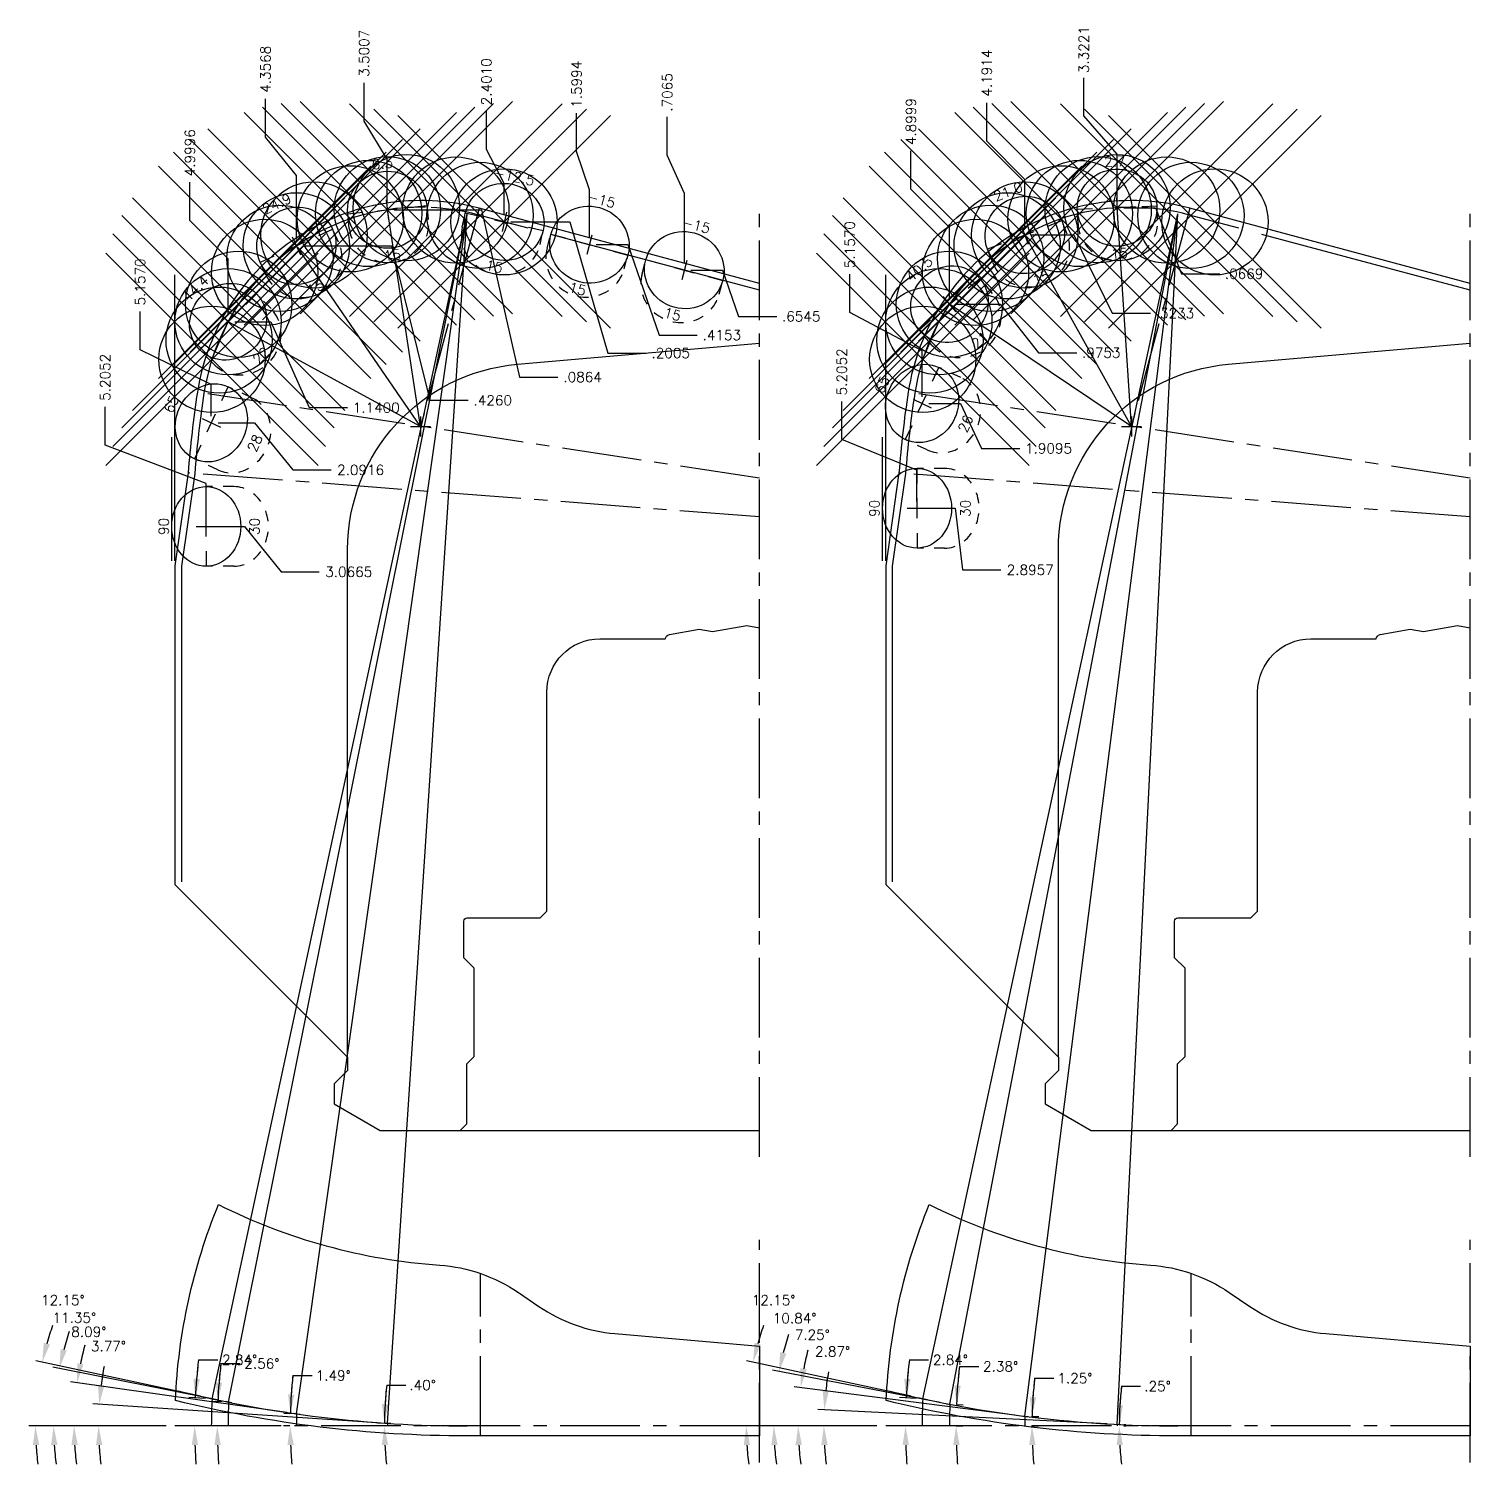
# Model space of a CAD drawing. Extents: x 0 to 80.8, y 22 to 44.
# Drawn here: x 67.26 to 80.82, y 29.25 to 42.76 of the extents above; entities that cross this region are included whole.
import ezdxf
from ezdxf.enums import TextEntityAlignment as Align

# ---------------------------------------------------------------- set-up
doc = ezdxf.new("R2010")
doc.units = 0
doc.header["$MEASUREMENT"] = 0
doc.header["$PDMODE"] = 35
doc.linetypes.add('CENTER2', pattern=[1.125, 0.75, -0.125, 0.125, -0.125])
doc.linetypes.add('HIDDEN2', pattern=[0.1875, 0.125, -0.0625])
doc.layers.get('0').update_dxf_attribs({"linetype": 'CONTINUOUS'})
doc.layers.add('Blade4', color=7, linetype='CONTINUOUS', true_color=0x00cccc)
for name, color, linetype in [('Blade5', 112, 'CONTINUOUS'), ('CDG-38049R1', 7, 'CONTINUOUS'), ('CLine', 5, 'CENTER2')]:
    doc.layers.add(name, color=color, linetype=linetype)
doc.styles.add('RomanS', font='romans')
doc.dimstyles.new('Copy of Standard', dxfattribs={"dimtxt": 0.094, "dimasz": 0.18, "dimexe": 0.0625, "dimexo": 0.0625, "dimgap": 0.045, "dimtad": 0, "dimtih": 1, "dimtoh": 1, "dimdec": 4, "dimzin": 4, "dimdsep": 46, "dimtxsty": 'RomanS', "dimcen": 0.09, "dimazin": 1, "dimtfac": 1, "dimtdec": 4, "dimtofl": 0, "dimtmove": 0, "dimatfit": 1, "dimfxl": 1, "dimtolj": 1, "dimtzin": 0, "dimarcsym": 0})

# ---------------------------------------------------------------- blocks, each defined once
blk = doc.blocks.new('CMark')
at = {"layer": 'CLine'}
for p, q in [((-0.094, 0), (0.094, 0)), ((0, 0.094), (0, -0.094))]:
    blk.add_line(p, q, dxfattribs=at)
blk = doc.blocks.new('1913@15')
for p, q in [((-0.233, 0), (-0.375, 0)), ((0.233, 0), (0.375, 0))]:
    blk.add_line(p, q)
at = {"color": 8, "linetype": 'HIDDEN2', "ltscale": 0.5}
for p, q in [((-0.375, -0.135), (-0.375, 0)), ((0.375, -0.135), (0.375, 0))]:
    blk.add_line(p, q, dxfattribs=at)
blk.add_ellipse((0, 0), major_axis=(-0.375, 0), ratio=0.965926)
blk.add_ellipse((0, -0.135), major_axis=(-0.375, 0), ratio=0.965926, start_param=0, end_param=3.141593, dxfattribs=at)
blk.add_blockref('CMark', (0, 0))
at = {"style": 'RomanS'}
blk.add_text('15', height=0.094, dxfattribs=at).set_placement((0, -0.43), align=Align.MIDDLE_CENTER)
blk.add_attdef('ANG', text='', height=0.094, dxfattribs=at).set_placement((0, 0.362), align=Align.BOTTOM_CENTER)
blk = doc.blocks.new('1913@22')
for p, q in [((-0.233, 0), (-0.375, 0)), ((0.233, 0), (0.375, 0))]:
    blk.add_line(p, q)
at = {"color": 8, "linetype": 'HIDDEN2', "ltscale": 0.5}
for p, q in [((-0.375, -0.195), (-0.375, 0)), ((0.375, -0.195), (0.375, 0))]:
    blk.add_line(p, q, dxfattribs=at)
blk.add_ellipse((0, 0), major_axis=(-0.375, 0), ratio=0.927173)
blk.add_ellipse((0, -0.195), major_axis=(-0.375, 0), ratio=0.927173, start_param=0, end_param=3.141593, dxfattribs=at)
blk.add_blockref('CMark', (0, 0))
at = {"style": 'RomanS'}
blk.add_text('22', height=0.094, dxfattribs=at).set_placement((0, -0.445), align=Align.MIDDLE_CENTER)
blk.add_attdef('ANG', text='', height=0.094, dxfattribs=at).set_placement((0, 0.362), align=Align.BOTTOM_CENTER)
blk = doc.blocks.new('1913@21')
for p, q in [((-0.233, 0), (-0.375, 0)), ((0.233, 0), (0.375, 0))]:
    blk.add_line(p, q)
at = {"color": 8, "linetype": 'HIDDEN2', "ltscale": 0.5}
for p, q in [((-0.375, -0.186), (-0.375, 0)), ((0.375, -0.186), (0.375, 0))]:
    blk.add_line(p, q, dxfattribs=at)
blk.add_ellipse((0, 0), major_axis=(-0.375, 0), ratio=0.933573)
blk.add_ellipse((0, -0.186), major_axis=(-0.375, 0), ratio=0.933573, start_param=0, end_param=3.141593, dxfattribs=at)
blk.add_blockref('CMark', (0, 0))
at = {"style": 'RomanS'}
blk.add_text('21', height=0.094, dxfattribs=at).set_placement((0, -0.443), align=Align.MIDDLE_CENTER)
blk.add_attdef('ANG', text='', height=0.094, dxfattribs=at).set_placement((0, 0.362), align=Align.BOTTOM_CENTER)
blk = doc.blocks.new('*D239')
at = {"color": 0, "lineweight": -2, "transparency": 16777216}
for p, q in [((70.625, 29.995), (70.805, 29.995)), ((70.569, 29.635), (70.542, 29.636)), ((70.569, 29.61), (70.542, 29.61))]:
    blk.add_line(p, q, dxfattribs=at)
for start, end in [(173.7459, 179.5953), (173.7478, 176.6715), (182.9238, 185.8475)]:
    blk.add_arc((74.132, 29.61), 3.528, start, end, dxfattribs=at)
at = {"color": 0, "transparency": 16777216}
for points in [[(70.64, 29.814), (70.58, 29.816), (70.604, 29.635)], [(70.579, 29.43), (70.639, 29.431), (70.604, 29.61)]]:
    blk.add_solid(points, dxfattribs=at)
at = {"color": 0, "transparency": 16777216, "insert": (70.964, 29.995), "char_height": 0.094, "attachment_point": 5, "style": 'RomanS'}
blk.add_mtext('\\A1;.40°', dxfattribs=at)
blk = doc.blocks.new('*D240')
at = {"color": 0, "lineweight": -2, "transparency": 16777216}
for p, q in [((69.743, 30.085), (69.923, 30.085)), ((69.714, 29.725), (69.656, 29.727)), ((69.713, 29.61), (69.655, 29.61))]:
    blk.add_line(p, q, dxfattribs=at)
for start, end in [(173.8333, 178.5067), (173.8343, 176.1705), (182.3362, 184.6725)]:
    blk.add_arc((74.132, 29.61), 4.415, start, end, dxfattribs=at)
at = {"color": 0, "transparency": 16777216}
for points in [[(69.757, 29.904), (69.697, 29.907), (69.719, 29.725)], [(69.691, 29.43), (69.751, 29.431), (69.717, 29.61)]]:
    blk.add_solid(points, dxfattribs=at)
at = {"color": 0, "transparency": 16777216, "insert": (70.122, 30.085), "char_height": 0.094, "attachment_point": 5, "style": 'RomanS'}
blk.add_mtext('\\A1;1.49°', dxfattribs=at)
blk = doc.blocks.new('*D241')
at = {"color": 0, "lineweight": -2, "transparency": 16777216}
for p, q in [((69.065, 30.197), (69.245, 30.197)), ((69.075, 29.836), (68.974, 29.841)), ((69.07, 29.61), (68.969, 29.61))]:
    blk.add_line(p, q, dxfattribs=at)
for start, end in [(173.3985, 177.4431), (173.3992, 175.4211), (182.022, 184.0439)]:
    blk.add_arc((74.132, 29.61), 5.101, start, end, dxfattribs=at)
at = {"color": 0, "transparency": 16777216}
for points in [[(69.077, 30.016), (69.018, 30.019), (69.036, 29.838)], [(69.004, 29.43), (69.064, 29.431), (69.031, 29.61)]]:
    blk.add_solid(points, dxfattribs=at)
at = {"color": 0, "transparency": 16777216, "insert": (69.451, 30.197), "char_height": 0.094, "attachment_point": 5, "style": 'RomanS'}
blk.add_mtext('\\A1;2.56°', dxfattribs=at)
blk = doc.blocks.new('*D242')
at = {"color": 0, "lineweight": -2, "transparency": 16777216}
for p, q in [((70.538, 29.641), (67.859, 29.818)), ((68.55, 29.61), (67.852, 29.61))]:
    blk.add_line(p, q, dxfattribs=at)
for start, end in [(169.5548, 172.8908), (183.336, 186.6719)]:
    blk.add_arc((71.006, 29.61), 3.092, start, end, dxfattribs=at)
at = {"color": 0, "transparency": 16777216}
for points in [[(67.968, 29.99), (67.908, 29.996), (67.921, 29.814)], [(67.89, 29.429), (67.95, 29.431), (67.914, 29.61)]]:
    blk.add_solid(points, dxfattribs=at)
at = {"color": 0, "transparency": 16777216, "insert": (68.007, 30.36), "char_height": 0.094, "attachment_point": 5, "style": 'RomanS'}
blk.add_mtext('\\A1;3.77°', dxfattribs=at)
blk = doc.blocks.new('*D243')
at = {"color": 0, "lineweight": -2, "transparency": 16777216}
for p, q in [((69.684, 29.737), (67.65, 30.026)), ((68.55, 29.61), (67.621, 29.61))]:
    blk.add_line(p, q, dxfattribs=at)
for start, end in [(164.7765, 168.3428), (183.5663, 187.1326)]:
    blk.add_arc((70.575, 29.61), 2.892, start, end, dxfattribs=at)
at = {"color": 0, "transparency": 16777216}
for points in [[(67.772, 30.19), (67.713, 30.2), (67.712, 30.017)], [(67.659, 29.429), (67.719, 29.431), (67.683, 29.61)]]:
    blk.add_solid(points, dxfattribs=at)
at = {"color": 0, "transparency": 16777216, "insert": (67.822, 30.496), "char_height": 0.094, "attachment_point": 5, "style": 'RomanS'}
blk.add_mtext('\\A1;8.09°', dxfattribs=at)
blk = doc.blocks.new('*D244')
at = {"color": 0, "lineweight": -2, "transparency": 16777216}
for p, q in [((69.046, 29.852), (67.483, 30.165)), ((68.55, 29.61), (67.428, 29.61))]:
    blk.add_line(p, q, dxfattribs=at)
for start, end in [(161.1706, 164.9107), (183.74, 187.4801)]:
    blk.add_arc((70.249, 29.61), 2.758, start, end, dxfattribs=at)
at = {"color": 0, "transparency": 16777216}
for points in [[(67.615, 30.321), (67.557, 30.335), (67.545, 30.153)], [(67.467, 29.429), (67.527, 29.431), (67.491, 29.61)]]:
    blk.add_solid(points, dxfattribs=at)
at = {"color": 0, "transparency": 16777216, "insert": (67.686, 30.629), "char_height": 0.094, "attachment_point": 5, "style": 'RomanS'}
blk.add_mtext('\\A1;11.35°', dxfattribs=at)
blk = doc.blocks.new('*D245')
at = {"color": 0, "lineweight": -2, "transparency": 16777216}
for p, q in [((73.265, 41.569), (73.265, 41.929)), ((73.426, 41.209), (73.265, 41.569)), ((73.426, 40.55), (73.426, 41.209))]:
    blk.add_line(p, q, dxfattribs=at)
at = {"color": 0, "transparency": 16777216, "insert": (73.265, 42.159), "char_height": 0.094, "attachment_point": 5, "rotation": 90, "style": 'RomanS'}
blk.add_mtext('\\A1;.7065', dxfattribs=at)
blk = doc.blocks.new('*D246')
at = {"color": 0, "lineweight": -2, "transparency": 16777216}
for p, q in [((72.412, 41.603), (72.412, 41.963)), ((72.533, 41.243), (72.412, 41.603)), ((72.533, 40.789), (72.533, 41.243))]:
    blk.add_line(p, q, dxfattribs=at)
at = {"color": 0, "transparency": 16777216, "insert": (72.412, 42.236), "char_height": 0.094, "attachment_point": 5, "rotation": 90, "style": 'RomanS'}
blk.add_mtext('\\A1;1.5994', dxfattribs=at)
blk = doc.blocks.new('*D247')
at = {"color": 0, "lineweight": -2, "transparency": 16777216}
for p, q in [((71.563, 41.622), (71.563, 41.982)), ((71.731, 41.301), (71.563, 41.622)), ((71.731, 41.004), (71.731, 41.301))]:
    blk.add_line(p, q, dxfattribs=at)
at = {"color": 0, "transparency": 16777216, "insert": (71.563, 42.26), "char_height": 0.094, "attachment_point": 5, "rotation": 90, "style": 'RomanS'}
blk.add_mtext('\\A1;2.4010', dxfattribs=at)
blk = doc.blocks.new('*D248')
at = {"color": 0, "lineweight": -2, "transparency": 16777216}
for p, q in [((70.412, 41.89), (70.412, 42.25)), ((70.631, 41.53), (70.412, 41.89)), ((70.631, 41.118), (70.631, 41.53))]:
    blk.add_line(p, q, dxfattribs=at)
at = {"color": 0, "transparency": 16777216, "insert": (70.412, 42.528), "char_height": 0.094, "attachment_point": 5, "rotation": 90, "style": 'RomanS'}
blk.add_mtext('\\A1;3.5007', dxfattribs=at)
blk = doc.blocks.new('*D249')
at = {"color": 0, "lineweight": -2, "transparency": 16777216}
for p, q in [((69.485, 41.739), (69.485, 42.099)), ((69.775, 41.379), (69.485, 41.739)), ((69.775, 40.778), (69.775, 41.379))]:
    blk.add_line(p, q, dxfattribs=at)
at = {"color": 0, "transparency": 16777216, "insert": (69.485, 42.377), "char_height": 0.094, "attachment_point": 5, "rotation": 90, "style": 'RomanS'}
blk.add_mtext('\\A1;4.3568', dxfattribs=at)
blk = doc.blocks.new('*D250')
at = {"color": 0, "lineweight": -2, "transparency": 16777216}
for p, q in [((68.773, 40.954), (68.773, 41.314)), ((69.133, 40.594), (68.773, 40.954)), ((69.133, 40.064), (69.133, 40.594))]:
    blk.add_line(p, q, dxfattribs=at)
at = {"color": 0, "transparency": 16777216, "insert": (68.773, 41.592), "char_height": 0.094, "attachment_point": 5, "rotation": 90, "style": 'RomanS'}
blk.add_mtext('\\A1;4.9996', dxfattribs=at)
blk = doc.blocks.new('*D251')
at = {"color": 0, "lineweight": -2, "transparency": 16777216}
for p, q in [((73.488, 40.487), (73.786, 40.487)), ((73.786, 40.487), (73.935, 40.052)), ((73.935, 40.052), (74.295, 40.052))]:
    blk.add_line(p, q, dxfattribs=at)
at = {"color": 0, "transparency": 16777216, "insert": (74.526, 40.052), "char_height": 0.094, "attachment_point": 5, "style": 'RomanS'}
blk.add_mtext('\\A1;.6545', dxfattribs=at)
blk = doc.blocks.new('*D252')
at = {"color": 0, "lineweight": -2, "transparency": 16777216}
for p, q in [((72.595, 40.727), (72.893, 40.727)), ((72.893, 40.727), (73.188, 39.876)), ((73.188, 39.876), (73.548, 39.876))]:
    blk.add_line(p, q, dxfattribs=at)
at = {"color": 0, "transparency": 16777216, "insert": (73.779, 39.876), "char_height": 0.094, "attachment_point": 5, "style": 'RomanS'}
blk.add_mtext('\\A1;.4153', dxfattribs=at)
blk = doc.blocks.new('*D253')
at = {"color": 0, "lineweight": -2, "transparency": 16777216}
for p, q in [((71.794, 40.941), (72.347, 40.941)), ((72.347, 40.941), (72.707, 39.707)), ((72.707, 39.707), (73.067, 39.707))]:
    blk.add_line(p, q, dxfattribs=at)
at = {"color": 0, "transparency": 16777216, "insert": (73.298, 39.707), "char_height": 0.094, "attachment_point": 5, "style": 'RomanS'}
blk.add_mtext('\\A1;.2005', dxfattribs=at)
blk = doc.blocks.new('*D254')
at = {"color": 0, "lineweight": -2, "transparency": 16777216}
for p, q in [((70.694, 41.055), (71.516, 41.055)), ((71.516, 41.055), (71.876, 39.481)), ((71.876, 39.481), (72.236, 39.481))]:
    blk.add_line(p, q, dxfattribs=at)
at = {"color": 0, "transparency": 16777216, "insert": (72.469, 39.481), "char_height": 0.094, "attachment_point": 5, "style": 'RomanS'}
blk.add_mtext('\\A1;.0864', dxfattribs=at)
blk = doc.blocks.new('*D255')
at = {"color": 0, "lineweight": -2, "transparency": 16777216}
for p, q in [((69.838, 40.716), (70.672, 40.716)), ((70.672, 40.716), (71.032, 39.262)), ((71.032, 39.262), (71.392, 39.262))]:
    blk.add_line(p, q, dxfattribs=at)
at = {"color": 0, "transparency": 16777216, "insert": (71.623, 39.262), "char_height": 0.094, "attachment_point": 5, "style": 'RomanS'}
blk.add_mtext('\\A1;.4260', dxfattribs=at)
blk = doc.blocks.new('*D256')
at = {"color": 0, "lineweight": -2, "transparency": 16777216}
for p, q in [((69.195, 40.002), (69.536, 40.002)), ((69.536, 40.002), (69.896, 39.193)), ((69.896, 39.193), (70.256, 39.193))]:
    blk.add_line(p, q, dxfattribs=at)
at = {"color": 0, "transparency": 16777216, "insert": (70.527, 39.193), "char_height": 0.094, "attachment_point": 5, "style": 'RomanS'}
blk.add_mtext('\\A1;1.1400', dxfattribs=at)
blk = doc.blocks.new('*D257')
at = {"color": 0, "lineweight": -2, "transparency": 16777216}
for p, q in [((77.405, 29.629), (74.681, 29.766)), ((75.238, 29.61), (74.677, 29.61))]:
    blk.add_line(p, q, dxfattribs=at)
for start, end in [(170.3506, 173.738), (183.3873, 186.7747)]:
    blk.add_arc((77.784, 29.61), 3.045, start, end, dxfattribs=at)
at = {"color": 0, "transparency": 16777216}
for points in [[(74.787, 29.94), (74.728, 29.945), (74.743, 29.763)], [(74.715, 29.429), (74.775, 29.431), (74.739, 29.61)]]:
    blk.add_solid(points, dxfattribs=at)
at = {"color": 0, "transparency": 16777216, "insert": (74.821, 30.31), "char_height": 0.094, "attachment_point": 5, "style": 'RomanS'}
blk.add_mtext('\\A1;2.87°', dxfattribs=at)
blk = doc.blocks.new('*D258')
at = {"color": 0, "lineweight": -2, "transparency": 16777216}
for p, q in [((76.537, 29.713), (74.458, 29.978)), ((75.238, 29.61), (74.435, 29.61))]:
    blk.add_line(p, q, dxfattribs=at)
for start, end in [(165.5076, 169.1263), (183.6188, 187.2375)]:
    blk.add_arc((77.348, 29.61), 2.85, start, end, dxfattribs=at)
at = {"color": 0, "transparency": 16777216}
for points in [[(74.578, 30.143), (74.519, 30.153), (74.52, 29.97)], [(74.473, 29.429), (74.533, 29.431), (74.497, 29.61)]]:
    blk.add_solid(points, dxfattribs=at)
at = {"color": 0, "transparency": 16777216, "insert": (74.63, 30.469), "char_height": 0.094, "attachment_point": 5, "style": 'RomanS'}
blk.add_mtext('\\A1;7.25°', dxfattribs=at)
blk = doc.blocks.new('*D259')
at = {"color": 0, "lineweight": -2, "transparency": 16777216}
for p, q in [((75.833, 29.832), (74.255, 30.134)), ((75.238, 29.61), (74.205, 29.61))]:
    blk.add_line(p, q, dxfattribs=at)
for start, end in [(161.5735, 165.3655), (183.792, 187.584)]:
    blk.add_arc((76.988, 29.61), 2.72, start, end, dxfattribs=at)
at = {"color": 0, "transparency": 16777216}
for points in [[(74.386, 30.291), (74.327, 30.304), (74.317, 30.122)], [(74.244, 29.429), (74.304, 29.431), (74.268, 29.61)]]:
    blk.add_solid(points, dxfattribs=at)
at = {"color": 0, "transparency": 16777216, "insert": (74.464, 30.624), "char_height": 0.094, "attachment_point": 5, "style": 'RomanS'}
blk.add_mtext('\\A1;10.84°', dxfattribs=at)
blk = doc.blocks.new('*D260')
at = {"color": 0, "lineweight": -2, "transparency": 16777216}
for p, q in [((77.539, 29.984), (77.719, 29.984)), ((77.561, 29.624), (77.581, 29.624)), ((77.561, 29.61), (77.581, 29.61))]:
    blk.add_line(p, q, dxfattribs=at)
for start, end in [(173.5036, 179.7524), (173.5059, 176.6292), (183.1232, 186.2465)]:
    blk.add_arc((80.821, 29.61), 3.302, start, end, dxfattribs=at)
at = {"color": 0, "transparency": 16777216}
for points in [[(77.554, 29.804), (77.494, 29.805), (77.518, 29.625)], [(77.493, 29.43), (77.553, 29.431), (77.518, 29.61)]]:
    blk.add_solid(points, dxfattribs=at)
at = {"color": 0, "transparency": 16777216, "insert": (77.879, 29.984), "char_height": 0.094, "attachment_point": 5, "style": 'RomanS'}
blk.add_mtext('\\A1;.25°', dxfattribs=at)
blk = doc.blocks.new('*D261')
at = {"color": 0, "lineweight": -2, "transparency": 16777216}
for p, q in [((76.722, 30.059), (76.902, 30.059)), ((76.692, 29.61), (76.76, 29.61)), ((76.693, 29.7), (76.761, 29.699))]:
    blk.add_line(p, q, dxfattribs=at)
for start, end in [(173.7476, 178.7516), (173.7487, 176.2502), (182.5014, 185.0029)]:
    blk.add_arc((80.821, 29.61), 4.123, start, end, dxfattribs=at)
at = {"color": 0, "transparency": 16777216}
for points in [[(76.736, 29.879), (76.676, 29.881), (76.698, 29.7)], [(76.671, 29.43), (76.731, 29.431), (76.697, 29.61)]]:
    blk.add_solid(points, dxfattribs=at)
at = {"color": 0, "transparency": 16777216, "insert": (77.101, 30.059), "char_height": 0.094, "attachment_point": 5, "style": 'RomanS'}
blk.add_mtext('\\A1;1.25°', dxfattribs=at)
blk = doc.blocks.new('*D262')
at = {"color": 0, "lineweight": -2, "transparency": 16777216}
for p, q in [((76.016, 30.17), (76.196, 30.17)), ((75.988, 29.811), (76.05, 29.809)), ((75.983, 29.61), (76.046, 29.61))]:
    blk.add_line(p, q, dxfattribs=at)
for start, end in [(173.3535, 177.6183), (173.3543, 175.4863), (182.132, 184.264)]:
    blk.add_arc((80.821, 29.61), 4.838, start, end, dxfattribs=at)
at = {"color": 0, "transparency": 16777216}
for points in [[(76.028, 29.989), (75.968, 29.993), (75.987, 29.811)], [(75.956, 29.43), (76.016, 29.431), (75.983, 29.61)]]:
    blk.add_solid(points, dxfattribs=at)
at = {"color": 0, "transparency": 16777216, "insert": (76.402, 30.17), "char_height": 0.094, "attachment_point": 5, "style": 'RomanS'}
blk.add_mtext('\\A1;2.38°', dxfattribs=at)
blk = doc.blocks.new('*D263')
at = {"color": 0, "lineweight": -2, "transparency": 16777216}
for p, q in [((77.185, 41.938), (77.185, 42.298)), ((77.499, 41.578), (77.185, 41.938)), ((77.499, 41.137), (77.499, 41.578))]:
    blk.add_line(p, q, dxfattribs=at)
at = {"color": 0, "transparency": 16777216, "insert": (77.185, 42.562), "char_height": 0.094, "attachment_point": 5, "rotation": 90, "style": 'RomanS'}
blk.add_mtext('\\A1;3.3221', dxfattribs=at)
blk = doc.blocks.new('*D264')
at = {"color": 0, "lineweight": -2, "transparency": 16777216}
for p, q in [((76.271, 41.701), (76.271, 42.061)), ((76.629, 41.341), (76.271, 41.701)), ((76.629, 40.881), (76.629, 41.341))]:
    blk.add_line(p, q, dxfattribs=at)
at = {"color": 0, "transparency": 16777216, "insert": (76.271, 42.341), "char_height": 0.094, "attachment_point": 5, "rotation": 90, "style": 'RomanS'}
blk.add_mtext('\\A1;4.1914', dxfattribs=at)
blk = doc.blocks.new('*D265')
at = {"color": 0, "lineweight": -2, "transparency": 16777216}
for p, q in [((75.558, 41.25), (75.558, 41.61)), ((75.921, 40.89), (75.558, 41.25)), ((75.921, 40.229), (75.921, 40.89))]:
    blk.add_line(p, q, dxfattribs=at)
at = {"color": 0, "transparency": 16777216, "insert": (75.558, 41.885), "char_height": 0.094, "attachment_point": 5, "rotation": 90, "style": 'RomanS'}
blk.add_mtext('\\A1;4.8999', dxfattribs=at)
blk = doc.blocks.new('*D266')
at = {"color": 0, "lineweight": -2, "transparency": 16777216}
for p, q in [((77.561, 41.075), (77.859, 41.075)), ((77.859, 41.075), (78.104, 40.453)), ((78.104, 40.453), (78.464, 40.453))]:
    blk.add_line(p, q, dxfattribs=at)
at = {"color": 0, "transparency": 16777216, "insert": (78.693, 40.453), "char_height": 0.094, "attachment_point": 5, "style": 'RomanS'}
blk.add_mtext('\\A1;.0669', dxfattribs=at)
blk = doc.blocks.new('*D267')
at = {"color": 0, "lineweight": -2, "transparency": 16777216}
for p, q in [((76.692, 40.818), (77.092, 40.818)), ((77.092, 40.818), (77.452, 40.081)), ((77.452, 40.081), (77.812, 40.081))]:
    blk.add_line(p, q, dxfattribs=at)
at = {"color": 0, "transparency": 16777216, "insert": (78.043, 40.081), "char_height": 0.094, "attachment_point": 5, "style": 'RomanS'}
blk.add_mtext('\\A1;.3233', dxfattribs=at)
blk = doc.blocks.new('*D268')
at = {"color": 0, "lineweight": -2, "transparency": 16777216}
for p, q in [((75.983, 40.166), (76.398, 40.166)), ((76.398, 40.166), (76.758, 39.71)), ((76.758, 39.71), (77.118, 39.71))]:
    blk.add_line(p, q, dxfattribs=at)
at = {"color": 0, "transparency": 16777216, "insert": (77.349, 39.71), "char_height": 0.094, "attachment_point": 5, "style": 'RomanS'}
blk.add_mtext('\\A1;.9753', dxfattribs=at)
blk = doc.blocks.new('1913@26')
for p, q in [((-0.233, 0), (-0.375, 0)), ((0.233, 0), (0.375, 0))]:
    blk.add_line(p, q)
at = {"color": 8, "linetype": 'HIDDEN2', "ltscale": 0.5}
for p, q in [((-0.375, -0.228), (-0.375, 0)), ((0.375, -0.228), (0.375, 0))]:
    blk.add_line(p, q, dxfattribs=at)
blk.add_ellipse((0, 0), major_axis=(-0.375, 0), ratio=0.8988)
blk.add_ellipse((0, -0.228), major_axis=(-0.375, 0), ratio=0.8988, start_param=0, end_param=3.141593, dxfattribs=at)
blk.add_blockref('CMark', (0, 0))
at = {"style": 'RomanS'}
blk.add_text('26', height=0.094, dxfattribs=at).set_placement((0, -0.451), align=Align.MIDDLE_CENTER)
blk.add_attdef('ANG', text='', height=0.094, dxfattribs=at).set_placement((0, 0.34), align=Align.BOTTOM_CENTER)
blk = doc.blocks.new('*D297')
at = {"color": 0, "lineweight": -2, "transparency": 16777216}
for p, q in [((75.561, 29.889), (74.012, 30.223)), ((75.238, 29.61), (73.946, 29.61))]:
    blk.add_line(p, q, dxfattribs=at)
for start, end in [(160.6062, 164.2281), (183.6219, 187.2438)]:
    blk.add_arc((76.857, 29.61), 2.848, start, end, dxfattribs=at)
at = {"color": 0, "transparency": 16777216}
for points in [[(74.145, 30.377), (74.087, 30.392), (74.073, 30.21)], [(73.985, 29.429), (74.044, 29.431), (74.009, 29.61)]]:
    blk.add_solid(points, dxfattribs=at)
at = {"color": 0, "transparency": 16777216, "insert": (74.266, 30.794), "char_height": 0.094, "attachment_point": 5, "style": 'RomanS'}
blk.add_mtext('\\A1;12.15°', dxfattribs=at)
blk = doc.blocks.new('*D298')
at = {"color": 0, "lineweight": -2, "transparency": 16777216}
for p, q in [((75.543, 30.232), (75.723, 30.232)), ((75.608, 29.869), (75.451, 29.877)), ((75.601, 29.61), (75.444, 29.61))]:
    blk.add_line(p, q, dxfattribs=at)
for start, end in [(173.2777, 177.1602), (173.2783, 175.2192), (181.9409, 183.8819)]:
    blk.add_arc((80.821, 29.61), 5.314, start, end, dxfattribs=at)
at = {"color": 0, "transparency": 16777216}
for points in [[(75.555, 30.051), (75.495, 30.055), (75.513, 29.874)], [(75.48, 29.43), (75.54, 29.431), (75.507, 29.61)]]:
    blk.add_solid(points, dxfattribs=at)
at = {"color": 0, "transparency": 16777216, "insert": (75.93, 30.232), "char_height": 0.094, "attachment_point": 5, "style": 'RomanS'}
blk.add_mtext('\\A1;2.84°', dxfattribs=at)
blk = doc.blocks.new('*D299')
at = {"color": 0, "lineweight": -2, "transparency": 16777216}
for p, q in [((74.982, 40.089), (74.982, 40.449)), ((75.664, 39.729), (74.982, 40.089)), ((75.664, 39.295), (75.664, 39.729))]:
    blk.add_line(p, q, dxfattribs=at)
at = {"color": 0, "transparency": 16777216, "insert": (74.982, 40.727), "char_height": 0.094, "attachment_point": 5, "rotation": 90, "style": 'RomanS'}
blk.add_mtext('\\A1;5.1570', dxfattribs=at)
blk = doc.blocks.new('*D300')
at = {"color": 0, "lineweight": -2, "transparency": 16777216}
for p, q in [((75.726, 39.232), (76.024, 39.232)), ((76.024, 39.232), (76.222, 38.809)), ((76.222, 38.809), (76.582, 38.809))]:
    blk.add_line(p, q, dxfattribs=at)
at = {"color": 0, "transparency": 16777216, "insert": (76.853, 38.809), "char_height": 0.094, "attachment_point": 5, "style": 'RomanS'}
blk.add_mtext('\\A1;1.9095', dxfattribs=at)
blk = doc.blocks.new('1913@30')
at = {"color": 8, "linetype": 'HIDDEN2', "ltscale": 0.5}
for p, q in [((-0.375, -0.26), (-0.375, 0)), ((0.375, -0.26), (0.375, 0))]:
    blk.add_line(p, q, dxfattribs=at)
for p, q in [((-0.233, 0), (-0.375, 0)), ((0.233, 0), (0.375, 0))]:
    blk.add_line(p, q)
blk.add_ellipse((0, 0), major_axis=(-0.375, 0), ratio=0.866025)
blk.add_ellipse((0, -0.26), major_axis=(-0.375, 0), ratio=0.866025, start_param=0, end_param=3.141593, dxfattribs=at)
blk.add_blockref('CMark', (0, 0))
at = {"style": 'RomanS'}
blk.add_text('30', height=0.094, dxfattribs=at).set_placement((0, -0.455), align=Align.MIDDLE_CENTER)
blk.add_attdef('ANG', text='', height=0.094, dxfattribs=at).set_placement((0, 0.325), align=Align.BOTTOM_CENTER)
blk = doc.blocks.new('*D301')
at = {"color": 0, "lineweight": -2, "transparency": 16777216}
for p, q in [((74.907, 38.892), (74.907, 39.252)), ((75.615, 38.606), (74.907, 38.892)), ((75.615, 38.309), (75.615, 38.606))]:
    blk.add_line(p, q, dxfattribs=at)
at = {"color": 0, "transparency": 16777216, "insert": (74.907, 39.53), "char_height": 0.094, "attachment_point": 5, "rotation": 90, "style": 'RomanS'}
blk.add_mtext('\\A1;5.2052', dxfattribs=at)
blk = doc.blocks.new('*D302')
at = {"color": 0, "lineweight": -2, "transparency": 16777216}
for p, q in [((75.678, 38.246), (75.975, 38.246)), ((75.975, 38.246), (76.044, 37.666)), ((76.044, 37.666), (76.404, 37.666))]:
    blk.add_line(p, q, dxfattribs=at)
at = {"color": 0, "transparency": 16777216, "insert": (76.681, 37.666), "char_height": 0.094, "attachment_point": 5, "style": 'RomanS'}
blk.add_mtext('\\A1;2.8957', dxfattribs=at)
blk = doc.blocks.new('1913@28')
for p, q in [((-0.233, 0), (-0.375, 0)), ((0.233, 0), (0.375, 0))]:
    blk.add_line(p, q)
at = {"color": 8, "linetype": 'HIDDEN2', "ltscale": 0.5}
for p, q in [((-0.375, -0.244), (-0.375, 0)), ((0.375, -0.244), (0.375, 0))]:
    blk.add_line(p, q, dxfattribs=at)
blk.add_ellipse((0, 0), major_axis=(-0.375, 0), ratio=0.88296)
blk.add_ellipse((0, -0.244), major_axis=(-0.375, 0), ratio=0.88296, start_param=0, end_param=3.141593, dxfattribs=at)
blk.add_blockref('CMark', (0, 0))
at = {"style": 'RomanS'}
blk.add_text('28', height=0.094, dxfattribs=at).set_placement((0, -0.453), align=Align.MIDDLE_CENTER)
blk.add_attdef('ANG', text='', height=0.094, dxfattribs=at).set_placement((0, 0.34), align=Align.BOTTOM_CENTER)
blk = doc.blocks.new('*D305')
at = {"color": 0, "lineweight": -2, "transparency": 16777216}
for p, q in [((68.872, 29.889), (67.323, 30.223)), ((68.55, 29.61), (67.258, 29.61))]:
    blk.add_line(p, q, dxfattribs=at)
for start, end in [(160.6062, 164.2281), (183.6219, 187.2438)]:
    blk.add_arc((70.168, 29.61), 2.848, start, end, dxfattribs=at)
at = {"color": 0, "transparency": 16777216}
for points in [[(67.457, 30.377), (67.398, 30.392), (67.384, 30.21)], [(67.296, 29.429), (67.356, 29.431), (67.32, 29.61)]]:
    blk.add_solid(points, dxfattribs=at)
at = {"color": 0, "transparency": 16777216, "insert": (67.578, 30.794), "char_height": 0.094, "attachment_point": 5, "style": 'RomanS'}
blk.add_mtext('\\A1;12.15°', dxfattribs=at)
blk = doc.blocks.new('*D306')
at = {"color": 0, "lineweight": -2, "transparency": 16777216}
for p, q in [((68.855, 30.232), (69.035, 30.232)), ((68.919, 29.869), (68.762, 29.877)), ((68.913, 29.61), (68.756, 29.61))]:
    blk.add_line(p, q, dxfattribs=at)
for start, end in [(173.2777, 177.1602), (173.2783, 175.2192), (181.9409, 183.8819)]:
    blk.add_arc((74.132, 29.61), 5.314, start, end, dxfattribs=at)
at = {"color": 0, "transparency": 16777216}
for points in [[(68.867, 30.051), (68.807, 30.055), (68.825, 29.874)], [(68.791, 29.43), (68.851, 29.431), (68.818, 29.61)]]:
    blk.add_solid(points, dxfattribs=at)
at = {"color": 0, "transparency": 16777216, "insert": (69.241, 30.232), "char_height": 0.094, "attachment_point": 5, "style": 'RomanS'}
blk.add_mtext('\\A1;2.84°', dxfattribs=at)
blk = doc.blocks.new('*D307')
at = {"color": 0, "lineweight": -2, "transparency": 16777216}
for p, q in [((68.305, 39.738), (68.305, 40.098)), ((68.975, 39.41), (68.305, 39.738)), ((68.975, 39.113), (68.975, 39.41))]:
    blk.add_line(p, q, dxfattribs=at)
at = {"color": 0, "transparency": 16777216, "insert": (68.305, 40.376), "char_height": 0.094, "attachment_point": 5, "rotation": 90, "style": 'RomanS'}
blk.add_mtext('\\A1;5.1570', dxfattribs=at)
blk = doc.blocks.new('*D308')
at = {"color": 0, "lineweight": -2, "transparency": 16777216}
for p, q in [((69.038, 39.05), (69.382, 39.05)), ((69.382, 39.05), (69.742, 38.607)), ((69.742, 38.607), (70.102, 38.607))]:
    blk.add_line(p, q, dxfattribs=at)
at = {"color": 0, "transparency": 16777216, "insert": (70.38, 38.607), "char_height": 0.094, "attachment_point": 5, "style": 'RomanS'}
blk.add_mtext('\\A1;2.0916', dxfattribs=at)
blk = doc.blocks.new('*D309')
at = {"color": 0, "lineweight": -2, "transparency": 16777216}
for p, q in [((67.976, 38.84), (67.976, 39.2)), ((68.927, 38.48), (67.976, 38.84)), ((68.927, 38.138), (68.927, 38.48))]:
    blk.add_line(p, q, dxfattribs=at)
at = {"color": 0, "transparency": 16777216, "insert": (67.976, 39.478), "char_height": 0.094, "attachment_point": 5, "rotation": 90, "style": 'RomanS'}
blk.add_mtext('\\A1;5.2052', dxfattribs=at)
blk = doc.blocks.new('*D310')
at = {"color": 0, "lineweight": -2, "transparency": 16777216}
for p, q in [((68.989, 38.075), (69.287, 38.075)), ((69.287, 38.075), (69.631, 37.648)), ((69.631, 37.648), (69.991, 37.648))]:
    blk.add_line(p, q, dxfattribs=at)
at = {"color": 0, "transparency": 16777216, "insert": (70.268, 37.648), "char_height": 0.094, "attachment_point": 5, "style": 'RomanS'}
blk.add_mtext('\\A1;3.0665', dxfattribs=at)

msp = doc.modelspace()

# ---------------------------------------------------------------- linework, layer by layer
for p, q in [((68.98141, 29.86577), (71.38211, 41.01652)), ((69.13748, 29.83331), (71.38211, 41.01652)), ((69.77674, 29.72381), (71.38211, 41.01652)), ((70.63148, 29.635), (71.38211, 41.01652)), ((75.66999, 29.86577), (78.07069, 41.01652)), ((75.92507, 29.81389), (78.07069, 41.01652)), ((76.63027, 29.70159), (78.07069, 41.01652)), ((77.49865, 29.62462), (78.07069, 41.01652)), ((68.98111, 39.64809), (69.1325, 40.00173)), ((75.66969, 39.64809), (75.82108, 40.00173)), ((69.02626, 29.85612), (68.93354, 29.87608)), ((69.16812, 29.82716), (69.10684, 29.83946)), ((75.71484, 29.85612), (75.62212, 29.87608)), ((69.80768, 29.71941), (69.7458, 29.72821)), ((75.89438, 29.81977), (75.95576, 29.80802)), ((76.59927, 29.70553), (76.66127, 29.69764)), ((70.66266, 29.63294), (70.6003, 29.63705)), ((77.46744, 29.62619), (77.52986, 29.62306))]:
    msp.add_line(p, q)
at = {"color": 1}
for p, q in [((68.63211, 37.75226), (68.63211, 40.44428)), ((75.32069, 37.75226), (75.32069, 40.44428)), ((68.60211, 37.75226), (68.60211, 38.91381)), ((75.29069, 37.75226), (75.29069, 38.91381))]:
    msp.add_line(p, q, dxfattribs=at)
at = {"flags": 128}
for points in [[(70.25711, 33.07927), (70.25711, 37.85754, -0.38887873), (71.85459, 39.60088), (74.13211, 39.80014)], [(76.94569, 33.07927), (76.94569, 37.85754, -0.38887873), (78.54317, 39.60088), (80.82069, 39.80014)]]:
    msp.add_lwpolyline(points, format="xyb", dxfattribs=at)
for points in [[(68.63729, 29.84889, -0.08648905), (69.04197, 31.69366, 0.0990745), (71.1238, 31.12364, -0.13300265), (71.86456, 30.86643), (72.05818, 30.73435, 0.12854852), (72.77274, 30.4792), (74.13211, 30.36027), (74.13211, 29.51652), (71.38211, 29.51652, -0.06032463)], [(75.32587, 29.84889, -0.08648905), (75.73056, 31.69366, 0.0990745), (77.81238, 31.12364, -0.13300265), (78.55314, 30.86643), (78.74676, 30.73435, 0.12854852), (79.46133, 30.4792), (80.82069, 30.36027), (80.82069, 29.51652), (78.07069, 29.51652, -0.06032463)]]:
    msp.add_lwpolyline(points, format="xyb", close=True, dxfattribs=at)
at = {"color": 1}
for centre in [(71.38211, 41.01652), (78.07069, 41.01652)]:
    msp.add_arc(centre, 11.40625, 256.191348, 270, dxfattribs=at)
for centre, radius, start in [((74.13211, 29.61027), 5.15703, 177.160155), ((80.82069, 29.61027), 5.15703, 177.160155), ((74.13211, 29.61027), 4.99961, 177.443093), ((74.13211, 29.61027), 4.35685, 178.506714), ((80.82069, 29.61027), 4.89986, 177.618271), ((74.13211, 29.61027), 3.50072, 179.595313), ((80.82069, 29.61027), 4.19142, 178.751621), ((80.82069, 29.61027), 3.32208, 179.752442)]:
    msp.add_arc(centre, radius, start, 180)
for p in [(70.28259, 40.97013), (70.45513, 41.02034), (70.63139, 41.05534), (70.81003, 41.07487), (71.27598, 41.05247), (71.50428, 41.00206), (76.97117, 40.97013), (77.14371, 41.02034), (77.31998, 41.05534), (77.49862, 41.07487), (77.96457, 41.05247), (78.19286, 41.00206), (71.73022, 40.94152), (78.4188, 40.94152), (69.77526, 40.71574), (69.94069, 40.81844), (76.46384, 40.71574), (76.62927, 40.81844), (69.62026, 40.5979), (76.30884, 40.5979), (69.47705, 40.46596), (76.16564, 40.46596), (69.23225, 40.16643), (75.92084, 40.16643), (69.1325, 40.00173), (75.82108, 40.00173), (69.04854, 39.82845), (75.73713, 39.82845), (68.98111, 39.64809), (75.66969, 39.64809)]:
    msp.add_point(p)
at = {"layer": 'Blade4'}
for q in [(70.63139, 41.05534), (69.77526, 40.71574), (69.1325, 40.00173)]:
    msp.add_line((70.94461, 39.01677), q, dxfattribs=at)
at = {"layer": 'Blade5'}
for q in [(77.49862, 41.07487), (76.62927, 40.81844), (75.92084, 40.16643)]:
    msp.add_line((77.6332, 39.01677), q, dxfattribs=at)
at = {"layer": 'CDG-38049R1', "flags": 128}
for points in [[(74.13211, 40.36264), (71.4946, 41.06936, 0.44681184), (68.84405, 39.3381, 0.01886589), (68.75711, 38.57927), (68.63211, 37.70427), (68.63211, 34.70427), (70.25711, 33.07927), (70.25711, 32.95427), (70.13211, 32.82927), (70.13211, 32.64177), (70.56512, 32.39177), (74.13211, 32.39177)], [(80.82069, 40.36264), (78.18319, 41.06936, 0.44681184), (75.53263, 39.3381, 0.01886589), (75.44569, 38.57927), (75.32069, 37.70427), (75.32069, 34.70427), (76.94569, 33.07927), (76.94569, 32.95427), (76.82069, 32.82927), (76.82069, 32.64177), (77.25371, 32.39177), (80.82069, 32.39177)], [(71.31711, 32.39177), (71.37961, 32.45427), (71.37961, 33.01677), (71.44976, 33.08692), (71.44976, 33.91787), (71.35086, 34.01677), (71.35086, 34.36052, -0.41421356), (71.38211, 34.39177), (72.06961, 34.39177), (72.13211, 34.45427), (72.13211, 36.51677, -0.41421356), (72.63211, 37.01677), (73.2466, 37.01677, -0.33147455), (73.28503, 37.05752), (73.56682, 37.10721), (73.69182, 37.08517), (74.01282, 37.14177), (74.13211, 37.12073)], [(78.00569, 32.39177), (78.06819, 32.45427), (78.06819, 33.01677), (78.13834, 33.08692), (78.13834, 33.91787), (78.03944, 34.01677), (78.03944, 34.36052, -0.41421356), (78.07069, 34.39177), (78.75819, 34.39177), (78.82069, 34.45427), (78.82069, 36.51677, -0.41421356), (79.32069, 37.01677), (79.93518, 37.01677, -0.33147455), (79.97361, 37.05752), (80.25541, 37.10721), (80.38041, 37.08517), (80.70141, 37.14177), (80.82069, 37.12073)]]:
    msp.add_lwpolyline(points, format="xyb", dxfattribs=at)
at = {"layer": 'CLine'}
for p, q in [((74.13211, 32.14177), (74.13211, 41.14177)), ((80.82069, 32.14177), (80.82069, 41.14177)), ((74.13211, 29.26652), (74.13211, 31.36176)), ((80.82069, 29.26652), (80.82069, 31.36176)), ((71.50711, 29.51652), (71.50711, 31.04574)), ((78.19569, 29.51652), (78.19569, 31.04574))]:
    msp.add_line(p, q, dxfattribs=at)
at = {"layer": 'CLine', "color": 1}
for p, q in [((71.4946, 41.06936), (70.94461, 39.01677)), ((78.18319, 41.06936), (77.6332, 39.01677)), ((74.13211, 38.52916), (68.84405, 39.3381)), ((80.82069, 38.52916), (75.53263, 39.3381)), ((74.13211, 38.16515), (68.75711, 38.57927)), ((80.82069, 38.16515), (75.44569, 38.57927)), ((74.13211, 29.61027), (68.61211, 29.61027)), ((80.82069, 29.61027), (75.30069, 29.61027))]:
    msp.add_line(p, q, dxfattribs=at)
at = {"layer": 'CLine', "color": 1, "linetype": 'Continuous', "flags": 128}
for points in [[(70.98969, 41.07877, 0.10937876), (70.11507, 40.90509, 0.10937876)], [(71.95616, 40.88098), (71.47843, 41.00899, 0.05351238), (71.04348, 41.0769)], [(77.67828, 41.07877, 0.10937876), (76.80365, 40.90509, 0.10937876)], [(78.64474, 40.88098), (78.16701, 41.00899, 0.05351238), (77.73206, 41.0769)], [(70.11507, 40.90509, 0.11860443), (69.34693, 40.32111, 0.11860443)], [(76.80365, 40.90509, 0.11860443), (76.03551, 40.32111, 0.11860443)], [(69.34693, 40.32111, 0.13400954), (68.90583, 39.32865, 0.11727433)], [(76.03551, 40.32111, 0.13400954), (75.59441, 39.32865, 0.11727433)], [(68.90583, 39.32865, 0.01891674), (68.81927, 38.57246), (68.69461, 37.69982), (68.69461, 34.73015)], [(75.59441, 39.32865, 0.01891674), (75.50786, 38.57246), (75.38319, 37.69982), (75.38319, 34.73015)]]:
    msp.add_lwpolyline(points, format="xyb", dxfattribs=at)
for points in [[(74.13211, 40.29794), (72.17044, 40.82356)], [(80.82069, 40.29794), (78.85902, 40.82356)]]:
    msp.add_lwpolyline(points, dxfattribs=at)

# ---------------------------------------------------------------- block references
at = {"linetype": 'Continuous'}
for p in [(70.94461, 39.01677), (77.6332, 39.01677)]:
    msp.add_blockref('CMark', p, dxfattribs=at)
at = {"layer": 'Blade4'}
for name, p, rotation, values in [('1913@15', (70.63139, 41.05534), 6.300000000000001, {'ANG': '6.3'}), ('1913@15', (71.73112, 40.94128), 347.5, {'ANG': '-12.5'}), ('1913@15', (69.77526, 40.71574), 24.9, {'ANG': '24.9'}), ('1913@15', (72.53266, 40.72651), 345, {'ANG': '-15'}), ('1913@15', (73.4256, 40.48725), 345, {'ANG': '-15'}), ('1913@22', (69.1325, 40.00173), 44.4, {'ANG': '44.4'}), ('1913@28', (68.97508, 39.05015), 65, {'ANG': '65'}), ('1913@30', (68.92687, 38.0753), 90, {'ANG': '90'})]:
    msp.add_blockref(name, p, dxfattribs=dict(at, rotation=rotation)).add_auto_attribs(values)
at = {"layer": 'Blade5'}
for name, p, rotation, values in [('1913@15', (77.49862, 41.07487), 2.7, {'ANG': '2.7'}), ('1913@15', (76.62927, 40.81844), 21, {'ANG': '21.0'}), ('1913@21', (75.92084, 40.16643), 40.5, {'ANG': '40.5'}), ('1913@26', (75.66366, 39.23227), 65, {'ANG': '65'}), ('1913@30', (75.61545, 38.24604), 90, {'ANG': '90'})]:
    msp.add_blockref(name, p, dxfattribs=dict(at, rotation=rotation)).add_auto_attribs(values)

# ---------------------------------------------------------------- dimensions: what is measured, and where the dimension line sits
for feature_location, offset, dtype, origin, picture, middle in [((70.63139, 41.05534), (-0.2197, 1.19501), 1, (74.13211, 41.14177), '*D248', (70.4117, 42.52812)), ((77.49862, 41.07487), (-0.31376, 1.22317), 1, (80.82069, 41.14177), '*D263', (77.18486, 42.56237)), ((69.775261, 40.715744), (-0.290432, 1.383477), 1, (74.13211, 41.141766), '*D249', (69.484829, 42.376983)), ((71.73112, 40.94128), (-0.16816, 1.04093), 1, (74.13211, 41.14177), '*D247', (71.56296, 42.25998)), ((76.62927, 40.81844), (-0.3584, 1.2421), 1, (80.82069, 41.14177), '*D264', (76.27088, 42.34055)), ((72.532663, 40.726506), (-0.120888, 1.236207), 1, (74.13211, 41.141766), '*D246', (72.411775, 42.235999)), ((73.4256, 40.48725), (-0.16013, 1.44134), 1, (74.13211, 41.14177), '*D245', (73.26547, 42.15935)), ((75.920837, 40.166433), (-0.362866, 1.44349), 1, (80.820693, 41.141766), '*D265', (75.557971, 41.885447)), ((69.1325, 40.00173), (-0.3599, 1.31257), 1, (74.13211, 41.14177), '*D250', (68.77261, 41.59206)), ((68.92687, 38.0753), (-0.95089, 1.12513), 1, (74.13211, 41.14177), '*D309', (67.97598, 39.47819)), ((68.97508, 39.05015), (-0.66965, 1.0481), 1, (74.13211, 41.14177), '*D307', (68.30543, 40.37601)), ((68.92687, 38.0753), (1.06381, -0.42732), 0, (74.13211, 41.14177), '*D310', (70.26844, 37.64798)), ((68.97508, 39.05015), (1.12678, -0.44295), 0, (74.13211, 41.14177), '*D308', (70.37962, 38.6072)), ((69.1325, 40.00173), (1.12302, -0.80917), 0, (74.13211, 41.14177), '*D256', (70.52656, 39.19257)), ((69.77526, 40.71574), (1.61696, -1.45394), 0, (74.13211, 41.14177), '*D255', (71.62298, 39.26181)), ((70.63139, 41.05534), (1.60477, -1.57415), 0, (74.13211, 41.14177), '*D254', (72.46916, 39.48119)), ((71.73112, 40.94128), (1.3361, -1.23431), 0, (74.13211, 41.14177), '*D253', (73.29798, 39.70697)), ((72.53266, 40.72651), (1.01574, -0.85041), 0, (74.13211, 41.14177), '*D252', (73.77917, 39.87609)), ((73.4256, 40.48725), (0.86918, -0.43564), 0, (74.13211, 41.14177), '*D251', (74.52554, 40.0516)), ((75.61545, 38.24604), (-0.70869, 1.0062), 1, (80.82069, 41.14177), '*D301', (74.90677, 39.53)), ((75.66366, 39.23227), (-0.68177, 1.21688), 1, (80.82069, 41.14177), '*D299', (74.98189, 40.72691)), ((75.61545, 38.24604), (0.78809, -0.57966), 0, (80.82069, 41.14177), '*D302', (76.6813, 37.66638)), ((75.66366, 39.23227), (0.91834, -0.42375), 0, (80.82069, 41.14177), '*D300', (76.85305, 38.80852)), ((75.92084, 40.16643), (1.197, -0.45644), 0, (80.82069, 41.14177), '*D268', (77.3486, 39.70999)), ((76.62927, 40.81844), (1.18319, -0.73699), 0, (80.82069, 41.14177), '*D267', (78.04322, 40.08145)), ((77.49862, 41.07487), (0.96582, -0.62196), 0, (80.82069, 41.14177), '*D266', (78.69296, 40.45292))]:
    dim = msp.add_ordinate_dim(feature_location=feature_location, offset=offset, dtype=dtype, origin=origin, dimstyle='Copy of Standard')
    dim.commit()
    dim.dimension.update_dxf_attribs({"geometry": picture, "text_midpoint": middle})
for base, line1, line2, picture, middle in [((67.32733, 29.81141), ((74.13211, 29.61027), (68.61211, 29.61027)), ((69.02626, 29.85612), (68.93354, 29.87608)), '*D305', (67.57786, 30.79395)), ((74.01592, 29.81141), ((80.82069, 29.61027), (75.30069, 29.61027)), ((75.71484, 29.85612), (75.62212, 29.87608)), '*D297', (74.26644, 30.79395)), ((67.49671, 29.79224), ((74.13211, 29.61027), (68.61211, 29.61027)), ((69.16812, 29.82716), (69.10684, 29.83946)), '*D244', (67.68585, 30.62927)), ((74.27341, 29.78175), ((80.82069, 29.61027), (75.30069, 29.61027)), ((75.89438, 29.81977), (75.95576, 29.80802)), '*D259', (74.46415, 30.62449)), ((67.68627, 29.74637), ((74.13211, 29.61027), (68.61211, 29.61027)), ((69.80768, 29.71941), (69.7458, 29.72821)), '*D243', (67.82193, 30.4957)), ((74.49971, 29.73054), ((80.82069, 29.61027), (75.30069, 29.61027)), ((76.59927, 29.70553), (76.66127, 29.69764)), '*D258', (74.62968, 30.46923)), ((67.91516, 29.67814), ((74.13211, 29.61027), (68.61211, 29.61027)), ((70.66266, 29.63294), (70.6003, 29.63705)), '*D242', (68.00661, 30.3597)), ((74.73982, 29.6612), ((80.82069, 29.61027), (75.30069, 29.61027)), ((77.46744, 29.62619), (77.52986, 29.62306)), '*D257', (74.82088, 30.31))]:
    dim = msp.add_angular_dim_2l(base=base, line1=line1, line2=line2, dimstyle='Copy of Standard')
    dim.commit()
    dim.dimension.update_dxf_attribs({"geometry": picture, "text_midpoint": middle, "dimtype": 162})
for base, center, p1, p2, picture, middle in [((68.81906, 29.69806), (74.13211, 29.61027), (68.98141, 29.86577), (68.97508, 29.61027), '*D306', (69.24101, 30.23229)), ((69.03182, 29.68615), (74.13211, 29.61027), (69.13748, 29.83331), (69.1325, 29.61027), '*D241', (69.45122, 30.19668)), ((75.50764, 29.69806), (80.82069, 29.61027), (75.66999, 29.86577), (75.66366, 29.61027), '*D298', (75.92959, 30.23229)), ((69.71749, 29.64862), (74.13211, 29.61027), (69.77674, 29.72381), (69.77526, 29.61027), '*D240', (70.1223, 30.08452)), ((75.98354, 29.6773), (80.82069, 29.61027), (75.92507, 29.81389), (75.92084, 29.61027), '*D262', (76.40173, 30.17019)), ((76.69755, 29.64022), (80.82069, 29.61027), (76.63027, 29.70159), (76.62927, 29.61027), '*D261', (77.1014, 30.05933)), ((70.60436, 29.61858), (74.13211, 29.61027), (70.63148, 29.635), (70.63139, 29.61027), '*D239', (70.96449, 29.99458)), ((77.5182, 29.61503), (80.82069, 29.61027), (77.49865, 29.62462), (77.49862, 29.61027), '*D260', (77.87854, 29.98392))]:
    dim = msp.add_angular_dim_3p(base=base, center=center, p1=p1, p2=p2, dimstyle='Copy of Standard')
    dim.commit()
    dim.dimension.update_dxf_attribs({"geometry": picture, "text_midpoint": middle})

doc.saveas('drawing.dxf')
